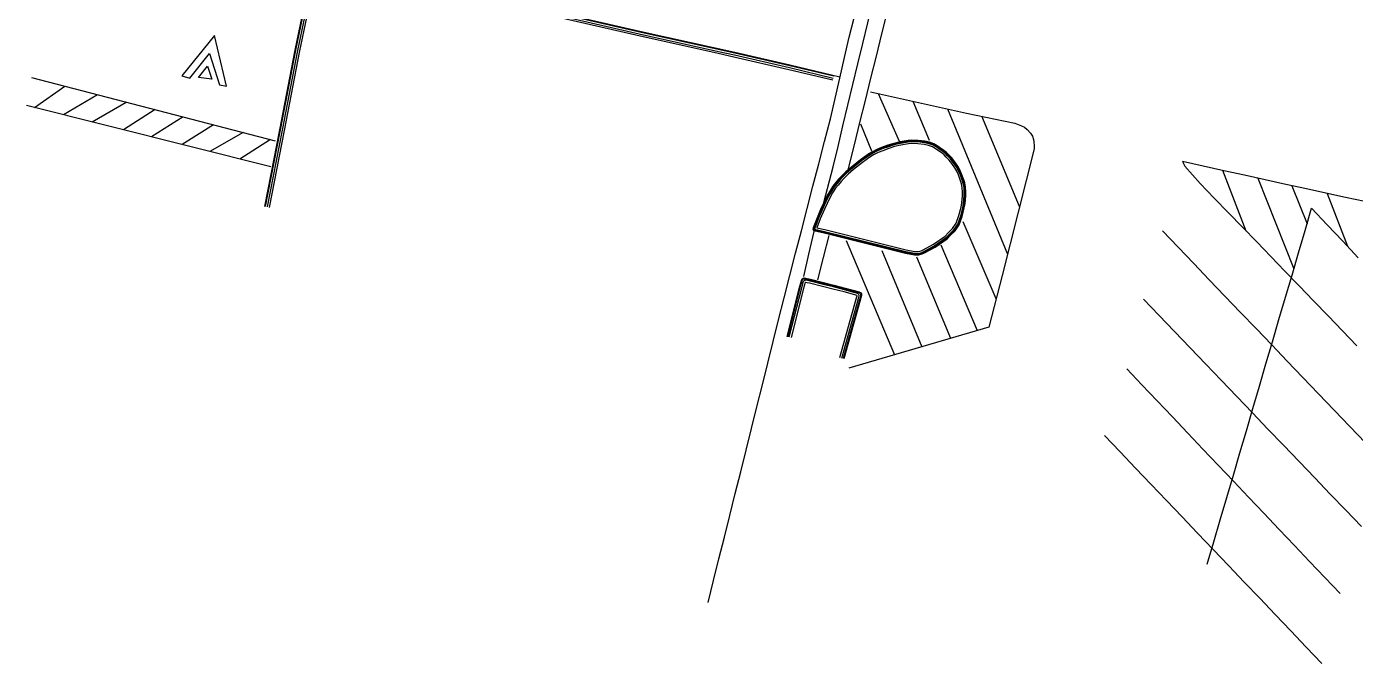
# Model space of a CAD drawing. Header units: metres. Extents: x 585772 to 587013, y 4140825 to 4141582.
# Drawn here: x 585772.2 to 585828.4, y 4140844.4 to 4140871.3 of the extents above; entities that cross this region are included whole.
import ezdxf

# ---------------------------------------------------------------- set-up
doc = ezdxf.new("R2010")
doc.units = ezdxf.units.M
doc.header["$MEASUREMENT"] = 0
for name, color, linetype, lineweight in [('BACK_OF_CURB', 5, 'Continuous', 30), ('BOTTOM_OF_CURB', 3, 'Continuous', 30), ('GUTTER', 30, 'Continuous', 30), ('PAINT_STRIPE', 4, 'Continuous', 30), ('TOP_OF_CURB', 1, 'Continuous', 30)]:
    doc.layers.add(name, color=color, linetype=linetype, lineweight=lineweight)
for name, color, linetype, lineweight, true_color in [('GUTTER_BOTTOM', 254, 'Continuous', 30, 0xffc7d6), ('PARKING_PAINT_STRIPE', 254, 'Continuous', 30, 0xffbaf6), ('PAVED_PARKING', 191, 'Continuous', 30, 0xbaa8ff), ('PAVED_ROAD', 140, 'Continuous', 30, 0x38a9ff)]:
    doc.layers.add(name, color=color, linetype=linetype, lineweight=lineweight, true_color=true_color)

msp = doc.modelspace()

# ---------------------------------------------------------------- linework, layer by layer
at = {"layer": 'BACK_OF_CURB'}
for points in [[(585784.012599, 4140871.710624, -17.792), (585783.715049, 4140870.29276, -17.784171), (585783.069531, 4140866.924796, -17.773), (585782.435087, 4140863.675672, -17.765)], [(585806.290109, 4140869.054104, -18.537), (585804.431794, 4140869.499884, -18.480378), (585802.106457, 4140870.034258, -18.411943), (585801.432825, 4140870.183656, -18.396619), (585798.460339, 4140870.842893, -18.30727), (585798.265443, 4140870.886117, -18.30081), (585794.500978, 4140871.743683, -18.173599)], [(585806.588037, 4140857.317568, -18.539), (585807.296281, 4140859.846659, -18.442), (585807.314497, 4140859.937252, -18.438), (585807.313995, 4140859.940262, -18.438), (585807.312491, 4140859.944276, -18.438), (585807.311488, 4140859.946283, -18.438), (585807.30898, 4140859.94829, -18.438), (585807.30246, 4140859.950799, -18.438), (585807.215786, 4140859.975003, -18.44), (585806.765441, 4140860.095241, -18.454), (585806.29622, 4140860.220519, -18.467263), (585805.859213, 4140860.329786, -18.48342), (585805.308241, 4140860.467548, -18.507), (585805.209231, 4140860.487034, -18.51), (585805.13785, 4140860.499645, -18.512), (585805.129324, 4140860.498642, -18.512), (585805.12481, 4140860.497137, -18.512), (585805.122302, 4140860.496133, -18.512), (585805.118792, 4140860.491618, -18.512), (585805.11829, 4140860.491116, -18.512), (585805.114779, 4140860.482084, -18.512), (585805.110266, 4140860.466029, -18.512), (585805.090641, 4140860.397242, -18.511), (585805.061926, 4140860.296556, -18.51), (585804.519972, 4140858.166102, -18.484)]]:
    msp.add_polyline3d(points, dxfattribs=at)
msp.add_polyline3d([(585805.951793, 4140862.735053, -18.5), (585809.399767, 4140861.879663, -18.390699), (585809.757833, 4140861.812495, -18.379462), (585809.914818, 4140861.805666, -18.375689), (585810.022489, 4140861.837348, -18.375526), (585810.107771, 4140861.880008, -18.378), (585810.544107, 4140862.118116, -18.398634), (585811.037872, 4140862.45528, -18.426904), (585811.17417, 4140862.591639, -18.434), (585811.351718, 4140862.77699, -18.43844), (585811.50727, 4140863.006716, -18.4395), (585811.628925, 4140863.333809, -18.442266), (585811.714838, 4140863.677614, -18.447604), (585811.745682, 4140863.862763, -18.449), (585811.776754, 4140864.165843, -18.45), (585811.772453, 4140864.321111, -18.452), (585811.76491, 4140864.514797, -18.452), (585811.736292, 4140864.672267, -18.453), (585811.6947, 4140864.799546, -18.454), (585811.605049, 4140865.045557, -18.455), (585811.532264, 4140865.201235, -18.456), (585811.4528, 4140865.350296, -18.457), (585811.327264, 4140865.531148, -18.46), (585811.214486, 4140865.674065, -18.462), (585811.089915, 4140865.805124, -18.463), (585811.004366, 4140865.894852, -18.464), (585810.911501, 4140865.961799, -18.464), (585810.726455, 4140866.092744, -18.470185), (585810.625948, 4140866.165188, -18.473648), (585810.506005, 4140866.231068, -18.476349), (585810.342726, 4140866.291124, -18.481778), (585810.15889, 4140866.332812, -18.49503), (585809.885454, 4140866.36574, -18.495343), (585809.634527, 4140866.375781, -18.502606), (585809.494646, 4140866.363717, -18.506358), (585809.174119, 4140866.30728, -18.515486), (585808.904376, 4140866.243808, -18.521923), (585808.66641, 4140866.16957, -18.537133), (585808.404904, 4140866.073729, -18.547822), (585808.214534, 4140865.997547, -18.554043), (585808.01054, 4140865.891725, -18.552657), (585807.851342, 4140865.79313, -18.555129), (585807.544239, 4140865.578836, -18.550091), (585807.165283, 4140865.272057, -18.539), (585806.940661, 4140865.078332, -18.54), (585806.769035, 4140864.909192, -18.539), (585806.639247, 4140864.769162, -18.54), (585806.515373, 4140864.616832, -18.466615), (585806.406104, 4140864.482091, -18.455294), (585806.282671, 4140864.293079, -18.456638), (585806.178085, 4140864.106783, -18.457405), (585806.046406, 4140863.843751, -18.460379), (585805.932149, 4140863.591754, -18.466471), (585805.75984, 4140863.184297, -18.464936), (585805.616343, 4140862.806871, -18.450389)], close=True, dxfattribs=at)
at = {"layer": 'BOTTOM_OF_CURB'}
for points in [[(585783.847179, 4140871.750095, -17.942), (585783.548368, 4140870.326221, -17.934171), (585782.902626, 4140866.957086, -17.923), (585782.268238, 4140863.708252, -17.915)], [(585806.329764, 4140869.219414, -18.687), (585804.47066, 4140869.665383, -18.630378), (585802.143899, 4140870.200085, -18.555139), (585798.302728, 4140871.051979, -18.457131), (585794.537867, 4140871.909634, -18.325446)], [(585804.384293, 4140858.200617, -18.619), (585804.926742, 4140860.333019, -18.630631), (585805.005843, 4140860.610374, -18.634), (585805.019666, 4140860.63035, -18.634), (585805.042706, 4140860.645716, -18.633), (585805.058065, 4140860.651862, -18.632), (585805.081104, 4140860.654935, -18.63), (585805.338757, 4140860.604228, -18.622251), (585805.893173, 4140860.465605, -18.598025), (585806.331259, 4140860.356068, -18.582634), (585806.801555, 4140860.230503, -18.57239), (585807.391294, 4140860.073048, -18.566), (585807.407421, 4140860.064981, -18.566), (585807.436988, 4140860.046157, -18.566), (585807.44774, 4140860.035401, -18.566), (585807.466555, 4140860.000444, -18.566), (585807.471931, 4140859.95473, -18.566), (585806.72285, 4140857.279815, -18.523)]]:
    msp.add_polyline3d(points, dxfattribs=at)
msp.add_polyline3d([(585805.92476, 4140862.618122, -18.63), (585809.374236, 4140861.762359, -18.520699), (585809.744094, 4140861.692979, -18.509462), (585809.929544, 4140861.684912, -18.505689), (585810.066615, 4140861.725245, -18.505526), (585810.163372, 4140861.773645, -18.508), (585810.606839, 4140862.015644, -18.528634), (585811.11481, 4140862.362509, -18.556904), (585811.259944, 4140862.507708, -18.564), (585811.445394, 4140862.701307, -18.56844), (585811.614718, 4140862.951373, -18.5695), (585811.743726, 4140863.298238, -18.572266), (585811.83242, 4140863.653169, -18.577604), (585811.864672, 4140863.846768, -18.579), (585811.896924, 4140864.161367, -18.58), (585811.892388, 4140864.325107, -18.582), (585811.88449, 4140864.527925, -18.582), (585811.852896, 4140864.701769, -18.583), (585811.808138, 4140864.838737, -18.584), (585811.715989, 4140865.091601, -18.585), (585811.639637, 4140865.254909, -18.586), (585811.555386, 4140865.412949, -18.587), (585811.423745, 4140865.602597, -18.59), (585811.305268, 4140865.752736, -18.592), (585811.176829, 4140865.887863, -18.593), (585811.083552, 4140865.985698, -18.594), (585810.981248, 4140866.05945, -18.594), (585810.796198, 4140866.190397, -18.594), (585810.690156, 4140866.26683, -18.595), (585810.555882, 4140866.340582, -18.596), (585810.37685, 4140866.406432, -18.601), (585810.179388, 4140866.45121, -18.606), (585809.895042, 4140866.485452, -18.612), (585809.63176, 4140866.495988, -18.619664), (585809.479056, 4140866.482818, -18.622), (585809.149952, 4140866.42487, -18.629), (585808.872724, 4140866.359638, -18.633), (585808.627871, 4140866.283252, -18.64), (585808.361955, 4140866.185793, -18.648), (585808.164493, 4140866.106773, -18.652), (585807.951234, 4140865.996145, -18.654), (585807.785366, 4140865.893419, -18.656), (585807.47206, 4140865.674797, -18.663335), (585807.088325, 4140865.36415, -18.669), (585806.859269, 4140865.1666, -18.67), (585806.68287, 4140864.992756, -18.669), (585806.548596, 4140864.847886, -18.67), (585806.42222, 4140864.69248, -18.671), (585806.309009, 4140864.552878, -18.67), (585806.18, 4140864.355327, -18.669), (585806.072054, 4140864.163045, -18.667), (585805.938068, 4140863.895406, -18.664), (585805.822224, 4140863.639908, -18.659), (585805.648457, 4140863.229004, -18.654), (585805.485222, 4140862.799662, -18.648), (585805.469425, 4140862.760152, -18.648), (585805.472058, 4140862.736446, -18.647), (585805.487855, 4140862.715374, -18.646), (585805.495753, 4140862.710106, -18.645)], close=True, dxfattribs=at)
at = {"layer": 'GUTTER', "extrusion": (0.9698860437793729, -0.2435591552005308, 1.8248416e-09), "elevation": -440379.794551, "flags": 128}
msp.add_lwpolyline([(4158843.181915, -18.534296), (4158842.214626, -18.547712), (4158841.247337, -18.510441)], dxfattribs=at)
at = {"layer": 'GUTTER'}
for points in [[(585810.182809, 4140878.263178, -18.586168), (585809.933642, 4140877.28771, -18.6035), (585809.708953, 4140876.399191, -18.608), (585809.484264, 4140875.510672, -18.6155), (585809.259576, 4140874.622153, -18.628), (585809.034887, 4140873.733633, -18.644), (585808.810198, 4140872.845114, -18.657), (585808.585509, 4140871.956595, -18.666), (585808.353558, 4140871.017663, -18.671), (585808.121607, 4140870.078731, -18.678), (585807.889656, 4140869.139798, -18.680375), (585807.657705, 4140868.200866, -18.6795), (585807.425754, 4140867.261934, -18.6755), (585807.193803, 4140866.323002, -18.673), (585806.93132, 4140865.257504, -18.668497)], [(585801.013459, 4140846.962309, -18.506), (585801.242913, 4140847.882281, -18.517312), (585801.472367, 4140848.802253, -18.52525), (585801.701821, 4140849.722225, -18.529063), (585801.931275, 4140850.642197, -18.5355), (585802.160729, 4140851.562169, -18.54425), (585802.390183, 4140852.482141, -18.55), (585802.619637, 4140853.402113, -18.552), (585802.849091, 4140854.322085, -18.557562), (585803.078545, 4140855.242057, -18.567875), (585803.307998, 4140856.162029, -18.583), (585803.537452, 4140857.082001, -18.597875), (585803.766906, 4140858.001973, -18.608719), (585803.99636, 4140858.921945, -18.617), (585804.225814, 4140859.841917, -18.621715), (585804.470656, 4140860.788613, -18.628), (585804.715499, 4140861.735309, -18.636), (585804.960341, 4140862.682005, -18.646), (585805.205183, 4140863.628702, -18.65675), (585805.450025, 4140864.575398, -18.671), (585805.694868, 4140865.522094, -18.682), (585805.93971, 4140866.468791, -18.688528), (585806.184552, 4140867.415487, -18.691324), (585806.383999, 4140868.280732, -18.689677), (585806.583446, 4140869.145977, -18.68418), (585806.782893, 4140870.011221, -18.678), (585806.98234, 4140870.876466, -18.668), (585807.190448, 4140871.698509, -18.661)]]:
    msp.add_polyline3d(points, dxfattribs=at)
at = {"layer": 'GUTTER_BOTTOM', "extrusion": (-0.9747396488410137, 0.2233441670992736, 1.703980898e-07), "elevation": 353829.679053, "flags": 128}
msp.add_lwpolyline([(-4167097.297649, -18.709292), (-4167098.272537, -18.702292), (-4167099.247425, -18.694292)], dxfattribs=at)
at = {"layer": 'GUTTER_BOTTOM'}
msp.add_polyline3d([(585805.905366, 4140863.87603, -18.663551), (585806.298712, 4140865.383383, -18.690036), (585806.509447, 4140866.255145, -18.69806), (585806.720182, 4140867.126907, -18.705536), (585806.930917, 4140867.998669, -18.71), (585807.141653, 4140868.870431, -18.711), (585807.352388, 4140869.742192, -18.71), (585807.563123, 4140870.613954, -18.704), (585807.773859, 4140871.485716, -18.695), (585807.984594, 4140872.357478, -18.684), (585808.244037, 4140873.310477, -18.674), (585808.50348, 4140874.263476, -18.666), (585808.762923, 4140875.216475, -18.656), (585809.022366, 4140876.169475, -18.647), (585809.281809, 4140877.122474, -18.636), (585809.541252, 4140878.075473, -18.622), (585809.913327, 4140879.593805, -18.580506)], dxfattribs=at)
at = {"layer": 'PAINT_STRIPE', "extrusion": (-0.0074444558391622, 0.0019303120736381, 0.999970426548984), "elevation": 3614.39974, "flags": 128}
msp.add_lwpolyline([(585756.005217, 4140869.909643), (585766.326224, 4140867.233534)], dxfattribs=at)
at = {"layer": 'PAINT_STRIPE', "extrusion": (-0.002091123549772, -0.0014839117341441, 0.9999967125987289), "elevation": -7387.619101, "flags": 128}
msp.add_lwpolyline([(585771.190579, 4140861.500049), (585772.462787, 4140862.402836)], dxfattribs=at)
at = {"layer": 'PAINT_STRIPE', "extrusion": (-0.0078218270335142, 0.0019716418853574, 0.9999674652958134), "elevation": 3564.487779, "flags": 128}
msp.add_lwpolyline([(585764.445478, 4140866.40441), (585754.10745, 4140869.010224)], dxfattribs=at)
at = {"layer": 'PAINT_STRIPE', "extrusion": (-0.0051465141394027, -0.0030334066966252, 0.9999821557588044), "elevation": -15593.634934, "flags": 128}
msp.add_lwpolyline([(585765.874189, 4140839.346425), (585767.316274, 4140840.196389)], dxfattribs=at)
at = {"layer": 'PAINT_STRIPE', "extrusion": (-0.0082953020171164, -0.0048933492412028, 0.999953620473294), "elevation": -25139.885076, "flags": 128}
msp.add_lwpolyline([(585754.64343, 4140793.846251), (585756.074336, 4140794.690295)], dxfattribs=at)
at = {"layer": 'PAINT_STRIPE', "extrusion": (-0.004764048281671, -0.0030543398230365, 0.9999839872979043), "elevation": -15456.256984, "flags": 128}
msp.add_lwpolyline([(585770.874471, 4140839.92047), (585769.535629, 4140839.062121)], dxfattribs=at)
at = {"layer": 'PAINT_STRIPE', "extrusion": (-0.0047902164024019, -0.0030325190382113, 0.9999839286984071), "elevation": -15381.219475, "flags": 128}
msp.add_lwpolyline([(585771.994171, 4140839.900867), (585770.652883, 4140839.051758)], dxfattribs=at)
at = {"layer": 'PAINT_STRIPE', "extrusion": (-0.003216209978549, -0.0020253507716492, 0.9999927769477267), "elevation": -10288.640147, "flags": 128}
msp.add_lwpolyline([(585776.997877, 4140854.826608), (585775.662059, 4140853.985406)], dxfattribs=at)
at = {"layer": 'PAINT_STRIPE', "extrusion": (0.0005325683542582, 0.0003086402640509, 0.9999998105560498), "elevation": 1572.071841, "flags": 128}
msp.add_lwpolyline([(585781.258535, 4140866.560449), (585779.852925, 4140865.745854)], dxfattribs=at)
at = {"layer": 'PAINT_STRIPE', "extrusion": (0.000546208892552, 0.0003539804324287, 0.9999997881768273), "elevation": 1767.81634, "flags": 128}
msp.add_lwpolyline([(585782.41081, 4140866.182249), (585781.121506, 4140865.346693)], dxfattribs=at)
at = {"layer": 'PAINT_STRIPE'}
msp.add_polyline3d([(585779.903382, 4140870.191359, -17.866), (585780.331875, 4140868.859213, -17.918), (585780.633662, 4140868.807356, -17.914), (585780.117628, 4140870.946165, -17.871), (585778.744609, 4140869.245259, -17.937), (585779.080953, 4140869.14846, -17.935)], close=True, dxfattribs=at)
msp.add_3dface([(585779.449219, 4140869.171631, -17.917732), (585779.817815, 4140869.653653, -17.916337), (585780.010012, 4140869.095245, -17.918)], dxfattribs=at)
at = {"layer": 'PARKING_PAINT_STRIPE', "extrusion": (-0.0076904145176649, 0.0174269512290533, 0.9998185629880088), "elevation": 67638.928639, "flags": 128}
msp.add_lwpolyline([(-2207737.738358, -3551236.705417), (-2207737.738358, -3551234.500506)], dxfattribs=at)
at = {"layer": 'PARKING_PAINT_STRIPE', "extrusion": (-0.0038716035215658, 0.0093265548966679, 0.9999490117300638), "elevation": 36333.361407, "flags": 128}
msp.add_lwpolyline([(585805.213934, 4140709.393198), (585805.897362, 4140707.746927)], dxfattribs=at)
at = {"layer": 'PARKING_PAINT_STRIPE', "extrusion": (-0.0025842416556806, 0.0062567346457068, 0.9999770872208213), "elevation": 24375.798166, "flags": 128}
msp.add_lwpolyline([(585809.140975, 4140796.381194), (585811.67874, 4140790.237126)], dxfattribs=at)
at = {"layer": 'PARKING_PAINT_STRIPE', "extrusion": (-0.0023366801220345, 0.005566176262156, 0.999981778637904), "elevation": 21661.324261, "flags": 128}
msp.add_lwpolyline([(585812.550039, 4140807.288176), (585810.947018, 4140811.106642)], dxfattribs=at)
at = {"layer": 'PARKING_PAINT_STRIPE', "extrusion": (-0.0064191811868231, 0.0157993791697093, 0.9998545762913437), "elevation": 61644.050632, "flags": 128}
msp.add_lwpolyline([(-2101392.657071, -3615287.066684), (-2101392.657071, -3615285.835275)], dxfattribs=at)
at = {"layer": 'PARKING_PAINT_STRIPE', "extrusion": (-0.0014364050611348, 0.0037299595949355, 0.9999920120390564), "elevation": 14585.259325, "flags": 128}
msp.add_lwpolyline([(585823.158127, 4140837.068655), (585822.169099, 4140839.636875)], dxfattribs=at)
at = {"layer": 'PARKING_PAINT_STRIPE', "extrusion": (-0.0008052837596484, 0.0020251597266106, 0.9999976251202539), "elevation": 7895.649115, "flags": 128}
msp.add_lwpolyline([(585824.069368, 4140857.409659), (585825.595251, 4140853.572316)], dxfattribs=at)
at = {"layer": 'PARKING_PAINT_STRIPE', "extrusion": (-0.0004320666288131, 0.001069422464982, 0.9999993348267885), "elevation": 4156.72489, "flags": 128}
msp.add_lwpolyline([(585825.64852, 4140862.512946), (585826.298076, 4140860.90521)], dxfattribs=at)
at = {"layer": 'PARKING_PAINT_STRIPE', "extrusion": (-0.001496497037454, 0.0038958768109727, 0.9999912912823244), "elevation": 15237.131546, "flags": 128}
msp.add_lwpolyline([(585826.523318, 4140836.327041), (585827.382523, 4140834.090265)], dxfattribs=at)
at = {"layer": 'PARKING_PAINT_STRIPE', "extrusion": (-0.0017737911041738, 0.0041478396511847, 0.999989824493903), "elevation": 16117.939439, "flags": 128}
msp.add_lwpolyline([(585812.24338, 4140828.571065), (585810.848804, 4140831.832115)], dxfattribs=at)
at = {"layer": 'PARKING_PAINT_STRIPE', "extrusion": (0.7220190490071082, 0.6918731768690496, 3.9e-15), "elevation": 3287925.19011, "flags": 128}
msp.add_lwpolyline([(2584468.422785, -18.528), (2584467.4681, -18.536), (2584466.513416, -18.542), (2584465.558731, -18.544), (2584464.604046, -18.543), (2584463.649361, -18.541), (2584462.694677, -18.538), (2584461.739992, -18.537), (2584460.785307, -18.534), (2584459.830623, -18.53), (2584458.875938, -18.524), (2584457.921253, -18.52025), (2584456.966568, -18.513), (2584456.011884, -18.504), (2584455.057199, -18.494)], dxfattribs=at)
at = {"layer": 'PARKING_PAINT_STRIPE', "extrusion": (-0.0030345213674197, 0.0072065063634398, 0.999969428505744), "elevation": 28044.903427, "flags": 128}
msp.add_lwpolyline([(585804.105324, 4140767.686986), (585806.140234, 4140762.854545)], dxfattribs=at)
at = {"layer": 'PARKING_PAINT_STRIPE', "extrusion": (-0.0024426965435387, 0.0058508866473191, 0.9999798999775128), "elevation": 22778.174652, "flags": 128}
msp.add_lwpolyline([(585806.56569, 4140799.458191), (585808.267115, 4140795.382922)], dxfattribs=at)
at = {"layer": 'PARKING_PAINT_STRIPE', "extrusion": (-0.0015846277777008, 0.0037476356324231, 0.9999917220567242), "elevation": 14571.565292, "flags": 128}
msp.add_lwpolyline([(585810.102957, 4140836.558359), (585811.634396, 4140832.936545)], dxfattribs=at)
at = {"layer": 'PARKING_PAINT_STRIPE', "extrusion": (-0.001243699888769, 0.0029662549405741, 0.9999948272577285), "elevation": 11535.702583, "flags": 128}
msp.add_lwpolyline([(585809.357359, 4140845.576425), (585810.799969, 4140842.135781)], dxfattribs=at)
at = {"layer": 'PARKING_PAINT_STRIPE', "extrusion": (0.7219150622044703, 0.6919816781984302, 1.15881029e-08), "elevation": 3288310.984157, "flags": 128}
msp.add_lwpolyline([(2583972.742918, -18.581105), (2583971.790371, -18.582105), (2583970.837824, -18.583605), (2583969.885276, -18.582105), (2583968.932729, -18.583105), (2583967.980182, -18.584105), (2583967.027635, -18.583105), (2583966.075088, -18.580105), (2583965.12254, -18.576105), (2583964.169993, -18.576105), (2583963.217446, -18.575105), (2583962.264899, -18.570105), (2583961.312352, -18.565105), (2583960.359805, -18.559105), (2583959.407257, -18.552105)], dxfattribs=at)
at = {"layer": 'PARKING_PAINT_STRIPE', "extrusion": (0.7253521023529359, 0.6883780412042328, 6.6674713e-09), "elevation": 3275399.77079, "flags": 128}
msp.add_lwpolyline([(2600314.469024, -18.573839), (2600313.532216, -18.573839), (2600312.595408, -18.575839), (2600311.6586, -18.573839), (2600310.721792, -18.576839), (2600309.784984, -18.579839), (2600308.848176, -18.580839), (2600307.911368, -18.580589), (2600306.97456, -18.577839), (2600306.037752, -18.572839), (2600305.100944, -18.567839), (2600304.164136, -18.559839), (2600303.227328, -18.552839), (2600302.29052, -18.547839), (2600301.353712, -18.545839)], dxfattribs=at)
at = {"layer": 'PARKING_PAINT_STRIPE', "extrusion": (0.7237153226360463, 0.6900986391681867, 1.434704549e-07), "elevation": 3281563.036152, "flags": 128}
msp.add_lwpolyline([(2592527.444045, -19.013807), (2592526.492408, -19.012807), (2592525.540771, -19.008807), (2592524.589135, -19.003807), (2592523.637498, -19.001807), (2592522.685861, -18.997807), (2592521.734224, -18.993807), (2592520.782588, -18.987807), (2592519.830951, -18.984807), (2592518.879314, -18.980807), (2592517.927678, -18.976807), (2592516.976041, -18.975807), (2592516.024404, -18.972807), (2592515.072767, -18.966807), (2592514.121131, -18.959807)], dxfattribs=at)
at = {"layer": 'PARKING_PAINT_STRIPE'}
for points in [[(585807.881041, 4140868.558396, -18.678), (585811.951774, 4140867.66749, -18.62949), (585813.987429, 4140867.231833, -18.609), (585814.273135, 4140867.13041, -18.606), (585814.406771, 4140867.065869, -18.605), (585814.517367, 4140866.973666, -18.605), (585814.655612, 4140866.816922, -18.604), (585814.738559, 4140866.683228, -18.603), (585814.784641, 4140866.544924, -18.603), (585814.803073, 4140866.448112, -18.603), (585814.816898, 4140866.272927, -18.603), (585814.81229, 4140866.157674, -18.603), (585813.45137, 4140860.785798, -18.579192), (585812.889391, 4140858.6109, -18.572656), (585806.96517, 4140856.869281, -18.555)], [(585828.809453, 4140863.918921, -18.453), (585827.984336, 4140864.096806, -18.464), (585827.159219, 4140864.274692, -18.477), (585826.334102, 4140864.452578, -18.488), (585825.459653, 4140864.646, -18.499), (585824.585204, 4140864.839422, -18.508), (585823.710755, 4140865.032844, -18.515), (585822.836306, 4140865.226266, -18.519), (585821.961857, 4140865.419688, -18.52), (585821.087408, 4140865.61311, -18.522), (585821.19399, 4140865.422516, -18.522), (585821.831699, 4140864.68255, -18.521), (585822.430872, 4140864.065288, -18.519), (585823.030046, 4140863.448026, -18.515), (585823.62922, 4140862.830765, -18.515), (585824.228394, 4140862.213503, -18.515), (585824.827568, 4140861.596241, -18.514), (585825.426742, 4140860.97898, -18.51), (585826.025915, 4140860.361718, -18.506), (585826.636361, 4140859.723991, -18.5), (585827.246807, 4140859.086265, -18.495), (585827.857252, 4140858.448538, -18.493), (585828.467698, 4140857.810812, -18.49)], [(585822.136664, 4140848.578936, -18.504), (585822.412642, 4140849.519992, -18.519219), (585822.688619, 4140850.461048, -18.530802), (585822.964597, 4140851.402104, -18.538468), (585823.240575, 4140852.34316, -18.545412), (585823.516553, 4140853.284216, -18.548338), (585823.792531, 4140854.225272, -18.547), (585824.068508, 4140855.166328, -18.5425), (585824.344486, 4140856.107384, -18.541), (585824.620464, 4140857.04844, -18.538687), (585824.896442, 4140857.989496, -18.53375), (585825.172419, 4140858.930552, -18.525), (585825.448397, 4140859.871608, -18.515), (585825.724375, 4140860.812664, -18.504), (585826.000353, 4140861.75372, -18.49575), (585826.27633, 4140862.694776, -18.491), (585826.552308, 4140863.635832, -18.487889), (585827.209949, 4140862.937205, -18.481), (585827.86759, 4140862.238577, -18.47), (585828.525231, 4140861.53995, -18.462)]]:
    msp.add_polyline3d(points, dxfattribs=at)
at = {"layer": 'PAVED_PARKING'}
msp.add_polyline3d([(585805.919853, 4140862.596896, -18.63), (585809.369602, 4140861.741066, -18.515856), (585809.7416, 4140861.671284, -18.504229), (585809.932217, 4140861.662993, -18.501254), (585810.074625, 4140861.704896, -18.503), (585810.173464, 4140861.754338, -18.508), (585810.618225, 4140861.997043, -18.528708), (585811.128775, 4140862.345669, -18.557255), (585811.275514, 4140862.492473, -18.564), (585811.462398, 4140862.687569, -18.569639), (585811.634221, 4140862.941327, -18.571), (585811.764565, 4140863.291781, -18.574), (585811.853763, 4140863.648732, -18.579), (585811.88627, 4140863.843865, -18.579), (585811.918737, 4140864.160554, -18.581), (585811.914159, 4140864.325832, -18.582), (585811.906196, 4140864.530308, -18.584), (585811.874062, 4140864.707124, -18.584), (585811.828729, 4140864.845851, -18.586), (585811.736127, 4140865.099959, -18.587), (585811.659127, 4140865.264652, -18.588), (585811.574008, 4140865.424322, -18.589), (585811.441258, 4140865.615567, -18.591), (585811.321747, 4140865.767016, -18.592), (585811.192606, 4140865.902882, -18.594), (585811.097926, 4140866.002188, -18.596), (585810.993908, 4140866.077175, -18.596), (585810.808858, 4140866.208123, -18.595), (585810.701811, 4140866.28528, -18.596), (585810.564935, 4140866.360461, -18.597), (585810.383044, 4140866.427363, -18.599), (585810.183108, 4140866.472702, -18.606), (585809.896783, 4140866.507182, -18.614), (585809.631257, 4140866.517808, -18.621), (585809.476226, 4140866.504437, -18.624), (585809.145566, 4140866.446215, -18.629), (585808.866978, 4140866.380663, -18.634), (585808.620875, 4140866.303887, -18.641), (585808.35416, 4140866.206135, -18.648), (585808.15541, 4140866.1266, -18.653), (585807.940469, 4140866.0151, -18.655), (585807.773391, 4140865.911624, -18.657), (585807.458958, 4140865.692216, -18.662), (585807.074356, 4140865.380866, -18.667669), (585806.844495, 4140865.182622, -18.669), (585806.667229, 4140865.007924, -18.668), (585806.532141, 4140864.862176, -18.668), (585806.405311, 4140864.706211, -18.669), (585806.291384, 4140864.565727, -18.669), (585806.161363, 4140864.366627, -18.669), (585806.052808, 4140864.173258, -18.667), (585805.918403, 4140863.904783, -18.664), (585805.80227, 4140863.648649, -18.66), (585805.628239, 4140863.237119, -18.655), (585805.464927, 4140862.807576, -18.651), (585805.447173, 4140862.763171, -18.65), (585805.451064, 4140862.728135, -18.649), (585805.472664, 4140862.699323, -18.648), (585805.487124, 4140862.689679, -18.647)], close=True, dxfattribs=at)
msp.add_polyline3d([(585804.353572, 4140858.208432, -18.619), (585804.896134, 4140860.341276, -18.630631), (585804.976796, 4140860.624105, -18.634), (585804.997043, 4140860.653364, -18.634), (585805.027863, 4140860.673919, -18.633), (585805.049957, 4140860.682761, -18.632), (585805.082095, 4140860.687047, -18.63), (585805.345667, 4140860.635175, -18.622251), (585805.900862, 4140860.496358, -18.598025), (585806.339193, 4140860.38676, -18.582634), (585806.809732, 4140860.26113, -18.57239), (585807.402589, 4140860.102842, -18.566), (585807.423065, 4140860.092599, -18.566), (585807.456947, 4140860.071029, -18.566), (585807.473448, 4140860.054521, -18.566), (585807.497332, 4140860.010147, -18.566), (585807.504145, 4140859.952213, -18.566), (585806.753375, 4140857.271267, -18.523)], dxfattribs=at)
at = {"layer": 'PAVED_ROAD'}
for points in [[(585806.592131, 4140869.183653, -18.683911), (585804.476484, 4140869.690186, -18.629981), (585802.14951, 4140870.224937, -18.556982), (585798.308315, 4140871.076836, -18.431856), (585794.543396, 4140871.934504, -18.304456)], [(585783.822389, 4140871.75601, -17.942), (585783.523388, 4140870.331235, -17.935925), (585782.877612, 4140866.961926, -17.926), (585782.243233, 4140863.713135, -17.918)]]:
    msp.add_polyline3d(points, dxfattribs=at)
at = {"layer": 'TOP_OF_CURB'}
for points in [[(585783.934754, 4140871.729199, -17.792), (585783.636611, 4140870.308506, -17.784171), (585782.990987, 4140866.939992, -17.773), (585782.356569, 4140863.691004, -17.765)], [(585806.308771, 4140869.131897, -18.537), (585804.450084, 4140869.577766, -18.480378), (585802.124077, 4140870.112295, -18.411943), (585801.450147, 4140870.261759, -18.396619), (585798.477661, 4140870.920995, -18.30727), (585798.282989, 4140870.96417, -18.30081), (585794.518338, 4140871.821777, -18.173599)], [(585806.673009, 4140857.293773, -18.539), (585807.382141, 4140859.826035, -18.442), (585807.404203, 4140859.935755, -18.438), (585807.399629, 4140859.963213, -18.438), (585807.393492, 4140859.979583, -18.438), (585807.381756, 4140860.003067, -18.438), (585807.353437, 4140860.025732, -18.438), (585807.330234, 4140860.03466, -18.438), (585807.239034, 4140860.060128, -18.44), (585806.788203, 4140860.180496, -18.454), (585806.318305, 4140860.305955, -18.467263), (585805.880618, 4140860.415391, -18.48342), (585805.327475, 4140860.553696, -18.507), (585805.225428, 4140860.573779, -18.51), (585805.140424, 4140860.588798, -18.512), (585805.110007, 4140860.585218, -18.512), (585805.094434, 4140860.580025, -18.512), (585805.067316, 4140860.569173, -18.512), (585805.041979, 4140860.536583, -18.512), (585805.031318, 4140860.511253, -18.512), (585805.025364, 4140860.490074, -18.512), (585805.005785, 4140860.421447, -18.511), (585804.976721, 4140860.319539, -18.51), (585804.434455, 4140858.187857, -18.484)]]:
    msp.add_polyline3d(points, dxfattribs=at)
msp.add_polyline3d([(585805.934416, 4140862.659839, -18.5), (585809.383345, 4140861.804213, -18.390699), (585809.748996, 4140861.735621, -18.379462), (585809.92429, 4140861.727996, -18.375689), (585810.050871, 4140861.765243, -18.375526), (585810.143534, 4140861.811595, -18.378), (585810.584456, 4140862.052205, -18.398634), (585811.087359, 4140862.395609, -18.426904), (585811.229341, 4140862.537654, -18.434), (585811.411971, 4140862.72831, -18.43844), (585811.576381, 4140862.971119, -18.4395), (585811.702766, 4140863.310929, -18.442266), (585811.790467, 4140863.661891, -18.447604), (585811.822217, 4140863.852475, -18.449), (585811.854048, 4140864.162964, -18.45), (585811.849596, 4140864.323681, -18.452), (585811.841825, 4140864.523241, -18.452), (585811.811292, 4140864.691243, -18.453), (585811.767664, 4140864.824754, -18.454), (585811.676406, 4140865.075173, -18.455), (585811.601327, 4140865.235759, -18.456), (585811.518784, 4140865.390595, -18.457), (585811.389321, 4140865.577105, -18.46), (585811.272877, 4140865.724666, -18.462), (585811.145819, 4140865.858342, -18.463), (585811.055299, 4140865.953284, -18.464), (585810.956363, 4140866.024609, -18.464), (585810.771314, 4140866.155555, -18.470185), (585810.667247, 4140866.230565, -18.473648), (585810.538086, 4140866.301508, -18.476349), (585810.364674, 4140866.365291, -18.481778), (585810.172074, 4140866.408966, -18.49503), (585809.891621, 4140866.44274, -18.495343), (585809.632747, 4140866.453099, -18.502606), (585809.484618, 4140866.440324, -18.506358), (585809.158575, 4140866.382915, -18.515486), (585808.884017, 4140866.31831, -18.521923), (585808.641621, 4140866.242691, -18.537133), (585808.377279, 4140866.145809, -18.547822), (585808.182348, 4140866.067802, -18.554043), (585807.972394, 4140865.958889, -18.552657), (585807.808906, 4140865.857637, -18.555129), (585807.497813, 4140865.640559, -18.550091), (585807.115783, 4140865.331292, -18.539), (585806.88831, 4140865.135106, -18.54), (585806.713613, 4140864.962941, -18.539), (585806.58094, 4140864.819797, -18.54), (585806.455457, 4140864.665489, -18.466615), (585806.343652, 4140864.527621, -18.455294), (585806.216632, 4140864.333118, -18.456638), (585806.109885, 4140864.142971, -18.457405), (585805.976722, 4140863.876976, -18.460379), (585805.861444, 4140863.622727, -18.466471), (585805.688198, 4140863.213053, -18.464936), (585805.512232, 4140862.750227, -18.450389)], close=True, dxfattribs=at)

doc.saveas('drawing.dxf')
